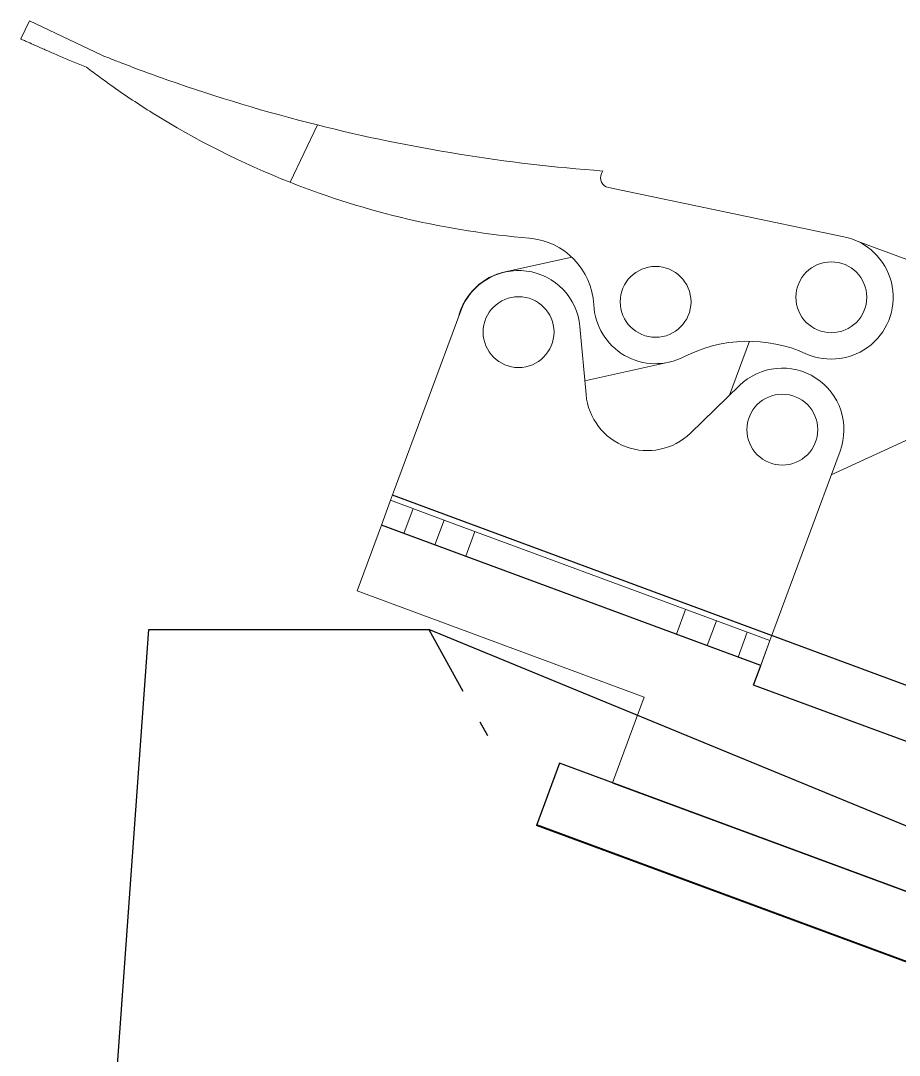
# Model space of a CAD drawing. Header units: inches. Extents: x -1 to 66.5, y -11.9 to 25.2.
# Drawn here: x 45.99 to 49.113, y -9.894 to -6.214 of the extents above; entities that cross this region are included whole.
import ezdxf

# ---------------------------------------------------------------- set-up
doc = ezdxf.new("R2010")
doc.units = ezdxf.units.IN
doc.header["$MEASUREMENT"] = 0
doc.linetypes.add('DASHED2', pattern=[0.375, 0.25, -0.125])
for name, color, linetype in [('Clamp', 30, 'Continuous'), ('Solenoid', 6, 'Continuous'), ('Text', 50, 'Continuous')]:
    doc.layers.add(name, color=color, linetype=linetype)

msp = doc.modelspace()

# ---------------------------------------------------------------- linework, layer by layer
at = {"layer": 'Clamp', "linetype": 'Continuous', "lineweight": 0}
for p, q in [((45.9896, -6.279), (46.0206, -6.2142)), ((46.2781, -6.3371), (46.0206, -6.2142)), ((47.0448, -6.5851), (46.9475, -6.7891)), ((48.0546, -6.7581), (48.059, -6.7488)), ((48.9166, -6.9826), (48.0794, -6.808)), ((48.9674, -6.9999), (49.6319, -7.2457)), ((47.7122, -7.107), (47.9486, -7.0548)), ((47.3155, -7.891), (47.5543, -7.2458)), ((47.3155, -7.891), (47.5543, -7.2458)), ((47.9778, -7.302), (47.9997, -7.5441)), ((47.9778, -7.302), (47.9997, -7.5441)), ((48.5803, -7.3545), (48.5093, -7.5463)), ((48.2943, -7.4291), (47.9953, -7.4951)), ((48.3705, -7.6813), (48.5448, -7.5118)), ((48.3705, -7.6813), (48.5448, -7.5118)), ((49.1779, -7.6889), (48.8714, -7.8299)), ((48.6642, -8.39), (48.9029, -7.7448)), ((48.6642, -8.39), (48.9029, -7.7448)), ((47.3155, -7.891), (47.3048, -7.9201)), ((47.3155, -7.891), (47.3048, -7.9201)), ((47.2721, -8.0083), (47.3048, -7.9201)), ((47.2721, -8.0083), (47.3048, -7.9201)), ((47.5102, -7.9961), (47.3048, -7.9201)), ((47.5102, -7.9961), (47.3048, -7.9201)), ((47.3523, -8.0379), (47.385, -7.9498)), ((47.2721, -8.0083), (47.4775, -8.0843)), ((47.2721, -8.0083), (47.4775, -8.0843)), ((47.4621, -8.0785), (47.4947, -7.9904)), ((48.448, -8.3431), (47.5102, -7.9961)), ((48.448, -8.3431), (47.5102, -7.9961)), ((47.5718, -8.1191), (47.6044, -8.031)), ((47.4775, -8.0843), (48.4154, -8.4313)), ((47.4775, -8.0843), (48.4154, -8.4313)), ((48.321, -8.3963), (48.3536, -8.3082)), ((48.4307, -8.4369), (48.4633, -8.3488)), ((48.6534, -8.4191), (48.448, -8.3431)), ((48.6534, -8.4191), (48.448, -8.3431)), ((48.5404, -8.4775), (48.573, -8.3894)), ((48.6534, -8.4191), (48.6642, -8.39)), ((48.6534, -8.4191), (48.6642, -8.39)), ((48.595, -8.5771), (48.6534, -8.4191)), ((48.6208, -8.5073), (48.6534, -8.4191)), ((48.6208, -8.5073), (48.4154, -8.4313)), ((48.6208, -8.5073), (48.4154, -8.4313))]:
    msp.add_line(p, q, dxfattribs=at)
at = {"layer": 'Clamp', "color": 5, "linetype": 'Continuous', "lineweight": 0}
for p, q in [((47.1854, -8.2427), (47.2721, -8.0083)), ((47.1854, -8.2427), (48.2059, -8.6203)), ((48.0933, -8.9247), (48.2059, -8.6203))]:
    msp.add_line(p, q, dxfattribs=at)
at = {"layer": 'Clamp', "linetype": 'Continuous', "lineweight": 0}
for centre in [(48.2469, -7.2142), (48.8717, -7.198), (47.7597, -7.3218), (47.7597, -7.3218), (48.6975, -7.6688), (48.6975, -7.6688)]:
    msp.add_circle(centre, 0.126, dxfattribs=at)
for centre, radius, start, end in [((48.5043, -0.7654), 6, 249.02324, 250.61819), ((48.0482, -3.9983), 3, 234.7701, 237.9787), ((48.5043, -0.7654), 6, 255.9215, 265.74425), ((48.0866, -6.7733), 0.0354, 154.4902, 258.2207), ((48.0482, -3.9983), 3, 248.4745, 265.2214), ((47.7775, -7.237), 0.25, 2.7784, 85.2214), ((48.8717, -7.198), 0.22, 245.7668, 78.2207), ((47.7597, -7.3218), 0.22, 102.4478, 165.1613), ((47.7597, -7.3218), 0.219, 5.1838, 159.6963), ((47.7597, -7.3218), 0.219, 5.1838, 159.6963), ((47.7597, -7.3218), 0.22, 150.2254, 165.1613), ((48.2469, -7.2142), 0.22, 182.7784, 297.2137), ((48.5762, -7.8545), 0.5, 65.7668, 117.2137), ((48.6975, -7.6688), 0.219, 339.6963, 134.2088), ((48.6975, -7.6688), 0.219, 339.6963, 134.2088), ((48.2178, -7.5244), 0.219, 185.1838, 314.2088), ((48.2178, -7.5244), 0.219, 185.1838, 314.2088)]:
    msp.add_arc(centre, radius, start, end, dxfattribs=at)
for points, knots in [([(46.224, -6.38), (46.2075, -6.3733), (46.1915, -6.3667), (46.1605, -6.3538), (46.1455, -6.3474), (46.1166, -6.3352), (46.1032, -6.3294), (46.0843, -6.3212), (46.0783, -6.3186), (46.0667, -6.3135), (46.061, -6.311), (46.0451, -6.304), (46.0357, -6.2998), (46.0194, -6.2925), (46.0124, -6.2893), (46.0011, -6.2842), (45.9968, -6.2822), (45.9911, -6.2796), (45.9896, -6.279), (45.9896, -6.279)], [0, 0, 0, 0, 0.125, 0.125, 0.25, 0.25, 0.375, 0.375, 0.4375, 0.4375, 0.5, 0.5, 0.625, 0.625, 0.75, 0.75, 0.875, 0.875, 1, 1, 1, 1]), ([(46.2781, -6.3371), (46.2912, -6.3423), (46.3043, -6.3475), (46.3304, -6.3577), (46.3434, -6.3628), (46.3564, -6.3677)], [0, 0, 0, 0, 0.5, 0.5, 1, 1, 1, 1]), ([(46.224, -6.38), (46.2393, -6.3917), (46.2548, -6.4033), (46.2863, -6.4265), (46.302, -6.4378), (46.3176, -6.4488)], [0, 0, 0, 0, 0.5, 0.5, 1, 1, 1, 1])]:
    msp.add_open_spline(points, degree=3, knots=knots, dxfattribs=at)
for points in [[(46.5131, -6.4253), (46.6865, -6.4863), (46.8637, -6.5397), (47.0448, -6.5851)], [(46.4575, -6.5419), (46.6121, -6.6385), (46.7753, -6.7212), (46.9475, -6.7891)]]:
    msp.add_open_spline(points, degree=3, dxfattribs=at)
at = {"layer": 'Solenoid'}
msp.add_line((49.2049, -8.6029), (47.3114, -7.9023), dxfattribs=at)
at = {"layer": 'Text', "color": 5}
for p, q in [((48.6208, -8.5073), (47.2721, -8.0083)), ((48.595, -8.5771), (48.6208, -8.5073)), ((49.9082, -9.063), (48.595, -8.5771)), ((48.0933, -8.9247), (49.7347, -9.5319))]:
    msp.add_line(p, q, dxfattribs=at)
at = {"layer": 'Text'}
for p, q in [((46.1949, -11.8795), (46.4449, -8.3795)), ((46.4449, -8.3795), (47.4408, -8.3795)), ((53.8949, -11.0395), (47.4408, -8.3795)), ((47.9057, -8.8553), (47.8238, -9.0766)), ((53.2985, -10.8505), (47.9057, -8.8553)), ((53.2166, -11.0718), (47.8238, -9.0766)), ((53.2166, -11.0718), (47.8247, -9.0741))]:
    msp.add_line(p, q, dxfattribs=at)
at = {"layer": 'Text', "linetype": 'DASHED2'}
msp.add_line((47.4408, -8.3795), (47.6488, -8.7572), dxfattribs=at)

doc.saveas('drawing.dxf')
